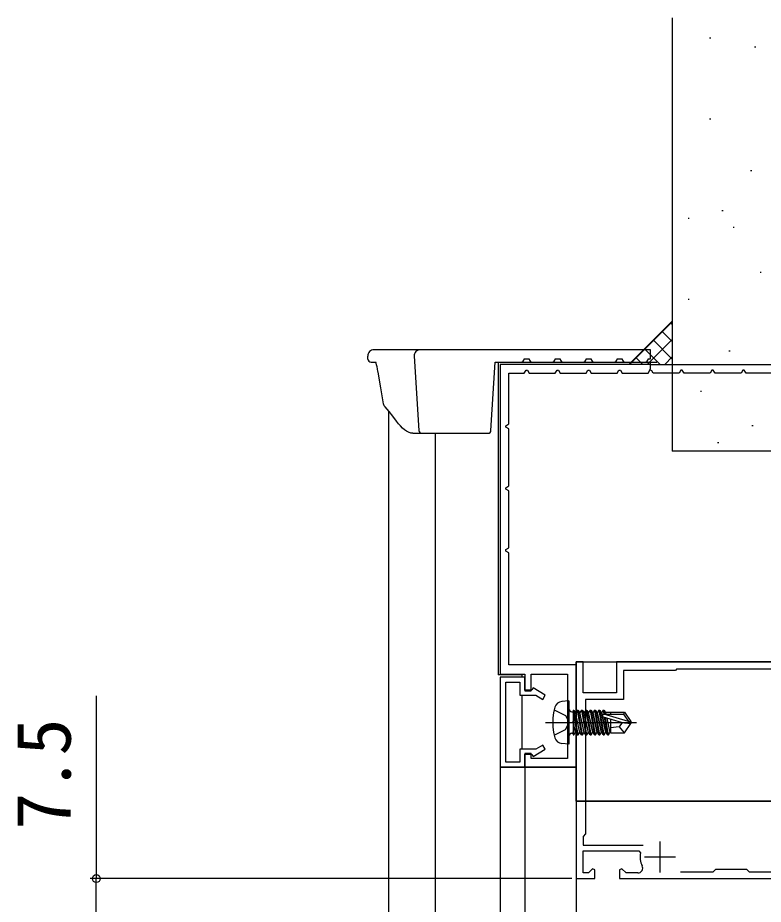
# Model space of a CAD drawing. Units: millimetres, scale not verified. Extents: x -525 to 525, y -783 to 779.
# Drawn here: x -233.1 to -112.7, y 215.4 to 358.6 of the extents above; entities that cross this region are included whole.
import ezdxf
from ezdxf.enums import TextEntityAlignment as Align

# ---------------------------------------------------------------- set-up
doc = ezdxf.new("R2010")
doc.units = ezdxf.units.MM
doc.header["$LTSCALE"] = 4
for name, color, linetype in [('0-3_YKK_11', 7, 'Continuous'), ('0-5_YKK_12', 2, 'Continuous'), ('0-6_YKK_13', 4, 'Continuous'), ('0-7_YKK_D', 6, 'Continuous'), ('0-9_YSS_K', 3, 'Continuous'), ('0-A_YSS_KE', 3, 'Continuous')]:
    doc.layers.add(name, color=color, linetype=linetype)
doc.styles.add('ＭＳ ゴシック', font='')
doc.styles.get('ＭＳ ゴシック').set_extended_font_data('MS Gothic')

msp = doc.modelspace()

# ---------------------------------------------------------------- linework, layer by layer
at = {"layer": '0-3_YKK_11'}
for p, q in [((-129.408, 225.589), (-129.408, 220.589)), ((-131.908, 223.089), (-126.908, 223.089))]:
    msp.add_line(p, q, dxfattribs=at)
for points in [[(-130.908, 302.59), (-155.208, 302.59), (-155.208, 252.59), (-151.208, 252.59), (-151.208, 249.89), (-150.208, 249.89), (-150.208, 252.59), (-144.308, 252.59), (-144.308, 238.99), (-150.208, 238.99), (-150.208, 239.79), (-151.208, 239.79), (-151.208, 237.59), (-142.908, 237.59), (-142.908, 254.09), (-153.808, 254.09), (-153.808, 272.186), (-154.308, 272.474), (-154.308, 272.705), (-153.808, 272.994), (-153.808, 282.186), (-154.308, 282.474), (-154.308, 282.705), (-153.808, 282.994), (-153.808, 292.186), (-154.308, 292.474), (-154.308, 292.705), (-153.808, 292.994), (-153.808, 301.19), (-151.312, 301.19), (-151.024, 301.69), (-150.793, 301.69), (-150.504, 301.19), (-146.312, 301.19), (-146.024, 301.69), (-145.793, 301.69), (-145.504, 301.19), (-141.312, 301.19), (-141.024, 301.69), (-140.793, 301.69)], [(-140.793, 301.69), (-140.504, 301.19), (-136.312, 301.19), (-136.024, 301.69), (-135.793, 301.69), (-135.504, 301.19), (-131.312, 301.19), (-130.908, 301.89), (-130.908, 302.59), (-90.908, 302.59)], [(-130.504, 301.19), (-130.735, 301.59), (-130.908, 301.69)], [(-111.312, 301.19), (-115.504, 301.19), (-115.793, 301.69), (-116.024, 301.69), (-116.312, 301.19), (-120.504, 301.19), (-120.793, 301.69), (-121.024, 301.69), (-121.312, 301.19), (-125.504, 301.19), (-125.793, 301.69), (-126.024, 301.69), (-126.312, 301.19), (-130.504, 301.19)], [(-96.708, 253.389), (-96.708, 254.589), (-136.408, 254.589), (-136.408, 249.589), (-141.808, 249.589), (-141.808, 254.589), (-142.908, 254.589), (-142.908, 219.589), (-139.908, 219.589), (-139.908, 220.99), (-140.278, 221.143), (-140.932, 220.489), (-141.808, 220.489), (-141.808, 224.089), (-132.837, 224.089), (-132.543, 223.729)], [(-126.061, 220.689), (-120.808, 220.689), (-120.408, 221.089), (-115.408, 221.089), (-115.008, 220.689), (-99.908, 220.689), (-99.908, 248.389), (-100.958, 248.389), (-100.958, 253.389), (-126.708, 253.389), (-126.908, 253.189), (-135.308, 253.189), (-135.308, 248.489), (-141.408, 248.489), (-141.408, 226.789), (-141.808, 226.389), (-141.808, 224.989), (-132.129, 224.989)], [(-132.98, 220.489), (-134.884, 220.489), (-135.538, 221.143), (-135.908, 220.99), (-135.908, 219.589)], [(-135.908, 219.589), (-95.008, 219.589), (-95.008, 220.689)]]:
    msp.add_lwpolyline(points, dxfattribs=at)
msp.add_lwpolyline([(-155.208, 252.09), (-155.208, 237.59), (-151.208, 237.59), (-151.208, 239.69), (-150.108, 239.69), (-149.893, 239.317), (-147.908, 240.462), (-148.308, 241.155), (-149.461, 240.49), (-152.008, 240.49), (-152.008, 238.39), (-154.308, 238.39), (-154.308, 251.29), (-152.008, 251.29), (-152.008, 249.19), (-149.461, 249.19), (-148.308, 248.525), (-147.908, 249.217), (-149.893, 250.363), (-150.108, 249.99), (-151.208, 249.99), (-151.208, 252.09)], close=True, dxfattribs=at)
for centre, radius, start, end in [((-129.408, 223.089), 3.2, 168.46306, 206.74369), ((-132.98, 221.289), 0.8, 269.99998, 26.74369)]:
    msp.add_arc(centre, radius, start, end, dxfattribs=at)
at = {"layer": '0-5_YKK_12'}
for p, q in [((-155.508, 302.99), (-129.908, 302.99)), ((-155.508, 302.99), (-155.508, 252.49)), ((-173.208, 295.105), (-173.208, 58.817)), ((-165.713, 291.489), (-165.713, 58.817)), ((-151.708, 252.49), (-155.508, 252.49)), ((-151.708, 252.49), (-151.708, 252.09)), ((-151.708, 249.19), (-151.708, 240.49)), ((-142.908, 237.59), (-151.708, 237.59)), ((-151.208, 237.59), (-151.208, 58.817)), ((-142.908, 237.59), (-142.875, 58.817)), ((-142.908, 232.089), (-61.908, 232.089)), ((-142.908, 232.089), (-142.908, 212.089))]:
    msp.add_line(p, q, dxfattribs=at)
msp.add_lwpolyline([(-151.708, 237.59), (-155.208, 237.59), (-155.208, 58.817)], dxfattribs=at)
at = {"layer": '0-6_YKK_13'}
for p, q in [((-173.501, 304.99), (-175.567, 304.99)), ((-168.067, 304.99), (-173.501, 304.99)), ((-130.908, 304.99), (-168.067, 304.99)), ((-130.908, 303.49), (-130.908, 304.99)), ((-176.537, 303.459), (-176.565, 303.929)), ((-169.065, 303.929), (-168.333, 291.959)), ((-151.308, 303.49), (-150.508, 303.49)), ((-146.308, 303.49), (-145.508, 303.49)), ((-141.308, 303.49), (-140.508, 303.49)), ((-136.308, 303.49), (-135.508, 303.49)), ((-131.308, 303.49), (-130.908, 303.49)), ((-176.038, 302.99), (-175.278, 302.99)), ((-156.683, 291.959), (-156.008, 302.99)), ((-156.009, 302.99), (-151.808, 302.99)), ((-150.008, 302.99), (-146.808, 302.99)), ((-145.008, 302.99), (-141.808, 302.99)), ((-140.008, 302.99), (-131.808, 302.99)), ((-130.908, 302.59), (-130.908, 302.99)), ((-174.909, 301.352), (-174.928, 301.467)), ((-169.279, 291.49), (-167.834, 291.49)), ((-167.834, 291.49), (-167.335, 291.49)), ((-167.335, 291.49), (-157.182, 291.49)), ((-144.106, 248.29), (-145.225, 248.192)), ((-144.106, 248.29), (-144.106, 241.29)), ((-143.606, 246.52), (-143.406, 246.52)), ((-143.406, 246.769), (-143.406, 242.811)), ((-143.406, 246.769), (-143.319, 246.769)), ((-142.619, 242.811), (-143.319, 246.769)), ((-143.319, 246.769), (-143.1, 246.39)), ((-143.1, 246.39), (-142.4, 243.19)), ((-143.012, 246.39), (-143.1, 246.39)), ((-142.793, 246.769), (-143.012, 246.39)), ((-142.312, 243.19), (-143.012, 246.39)), ((-142.793, 246.769), (-142.619, 246.769)), ((-141.919, 242.811), (-142.619, 246.769)), ((-142.619, 246.769), (-142.4, 246.39)), ((-142.4, 246.39), (-141.7, 243.19)), ((-142.312, 246.39), (-142.4, 246.39)), ((-142.093, 246.769), (-142.312, 246.39)), ((-141.612, 246.39), (-141.7, 246.39)), ((-141.393, 246.769), (-141.612, 246.39)), ((-140.912, 243.19), (-141.612, 246.39)), ((-141.393, 246.769), (-141.219, 246.769)), ((-141.393, 246.769), (-140.693, 242.811)), ((-141.219, 246.769), (-141, 246.39)), ((-140.519, 242.811), (-141.219, 246.769)), ((-141, 246.39), (-140.3, 243.19)), ((-140.912, 246.39), (-141, 246.39)), ((-140.693, 246.769), (-140.912, 246.39)), ((-140.212, 243.19), (-140.912, 246.39)), ((-140.693, 246.769), (-139.993, 242.811)), ((-140.693, 246.769), (-140.519, 246.769)), ((-140.519, 246.769), (-140.3, 246.39)), ((-139.819, 242.811), (-140.519, 246.769)), ((-140.3, 246.39), (-139.6, 243.19)), ((-140.212, 246.39), (-140.3, 246.39)), ((-139.993, 246.769), (-140.212, 246.39)), ((-139.512, 243.19), (-140.212, 246.39)), ((-139.993, 246.769), (-139.293, 242.811)), ((-139.993, 246.769), (-139.819, 246.769)), ((-139.819, 246.769), (-139.6, 246.39)), ((-139.119, 242.811), (-139.819, 246.769)), ((-139.6, 246.39), (-138.9, 243.19)), ((-139.512, 246.39), (-139.6, 246.39)), ((-139.293, 246.769), (-139.512, 246.39)), ((-138.812, 243.19), (-139.512, 246.39)), ((-139.293, 246.769), (-138.593, 242.811)), ((-139.293, 246.769), (-139.119, 246.769)), ((-139.119, 246.769), (-138.9, 246.39)), ((-138.419, 242.811), (-139.119, 246.769)), ((-138.9, 246.39), (-138.2, 243.19)), ((-138.812, 246.39), (-138.9, 246.39)), ((-138.593, 246.769), (-138.812, 246.39)), ((-138.112, 243.19), (-138.812, 246.39)), ((-138.593, 246.769), (-138.482, 246.139)), ((-138.593, 246.769), (-138.419, 246.769)), ((-138.307, 246.14), (-138.419, 246.769)), ((-137.406, 246.39), (-138.2, 246.39)), ((-137.406, 246.44), (-137.406, 246.14)), ((-135.118, 246.44), (-134.106, 244.94)), ((-147.859, 244.79), (-133.176, 244.79)), ((-135.612, 244.79), (-138.513, 245.649)), ((-138.389, 245.613), (-137.893, 242.811)), ((-137.719, 242.811), (-138.204, 245.558)), ((-138.005, 245.499), (-137.5, 243.19)), ((-137.406, 245.321), (-137.406, 243.14)), ((-135.612, 244.79), (-134.106, 244.79)), ((-135.612, 244.79), (-134.106, 244.64)), ((-135.311, 246.14), (-134.468, 244.94)), ((-134.468, 244.94), (-134.106, 244.94)), ((-134.106, 244.94), (-134.106, 244.64)), ((-143.406, 244.589), (-143.1, 243.19)), ((-136.006, 244.09), (-135.194, 243.14)), ((-135.118, 243.14), (-134.106, 244.64)), ((-143.606, 243.06), (-143.406, 243.06)), ((-143.319, 242.811), (-143.1, 243.19)), ((-143.012, 243.19), (-143.1, 243.19)), ((-142.619, 242.811), (-142.4, 243.19)), ((-142.312, 243.19), (-142.4, 243.19)), ((-142.093, 242.811), (-141.919, 242.811)), ((-141.919, 242.811), (-141.7, 243.19)), ((-141.612, 243.19), (-141.7, 243.19)), ((-141.219, 242.811), (-141, 243.19)), ((-140.912, 243.19), (-141, 243.19)), ((-140.693, 242.811), (-140.912, 243.19)), ((-140.693, 242.811), (-140.519, 242.811)), ((-140.519, 242.811), (-140.3, 243.19)), ((-140.212, 243.19), (-140.3, 243.19)), ((-139.993, 242.811), (-140.212, 243.19)), ((-139.993, 242.811), (-139.819, 242.811)), ((-139.819, 242.811), (-139.6, 243.19)), ((-139.512, 243.19), (-139.6, 243.19)), ((-139.293, 242.811), (-139.512, 243.19)), ((-139.293, 242.811), (-139.119, 242.811)), ((-139.119, 242.811), (-138.9, 243.19)), ((-138.812, 243.19), (-138.9, 243.19)), ((-138.593, 242.811), (-138.812, 243.19)), ((-138.593, 242.811), (-138.419, 242.811)), ((-138.419, 242.811), (-138.2, 243.19)), ((-138.112, 243.19), (-138.2, 243.19)), ((-137.893, 242.811), (-138.112, 243.19)), ((-137.893, 242.811), (-137.719, 242.811)), ((-137.719, 242.811), (-137.5, 243.19)), ((-137.412, 243.19), (-137.5, 243.19)), ((-137.406, 243.14), (-135.118, 243.14)), ((-144.106, 241.29), (-145.225, 241.388))]:
    msp.add_line(p, q, dxfattribs=at)
for points in [[(-174.928, 301.467), (-174.998, 301.881), (-175.068, 302.235), (-175.137, 302.544), (-175.202, 302.798), (-175.26, 302.99)], [(-174.044, 296.268), (-174.486, 298.813), (-174.909, 301.36)], [(-173.782, 295.764), (-173.911, 295.911), (-173.993, 296.085), (-174.036, 296.269)], [(-171.921, 293.458), (-172.502, 294.241), (-173.125, 295.009), (-173.789, 295.759)], [(-169.291, 291.5), (-169.638, 291.533), (-169.973, 291.653), (-170.302, 291.828), (-170.629, 292.058), (-170.956, 292.338), (-171.281, 292.666), (-171.605, 293.036), (-171.92, 293.466)], [(-146.469, 246.84), (-144.654, 245.935), (-144.045, 244.79)], [(-143.406, 246.275), (-142.793, 242.811), (-142.619, 242.811)], [(-142.793, 246.769), (-142.093, 242.811), (-142.312, 243.19)], [(-141.393, 242.811), (-141.612, 243.19), (-142.312, 246.39)], [(-142.093, 246.769), (-141.393, 242.811), (-141.219, 242.811), (-141.919, 246.769)], [(-142.093, 246.769), (-141.919, 246.769), (-141.7, 246.39), (-141, 243.19)], [(-138.419, 246.769), (-138.2, 246.39), (-138.145, 246.14)], [(-137.406, 246.44), (-135.118, 246.44), (-135.311, 246.14)], [(-146.469, 242.74), (-144.654, 243.645), (-144.045, 244.79)], [(-142.793, 242.811), (-143.012, 243.19), (-143.406, 244.991)], [(-134.468, 244.94), (-138.458, 246.14), (-135.311, 246.14)], [(-135.505, 244.79), (-136.006, 244.09), (-137.406, 243.95)], [(-143.406, 242.811), (-143.319, 242.811), (-143.406, 243.304)]]:
    msp.add_lwpolyline(points, dxfattribs=at)
msp.add_lwpolyline([(-142.908, 254.59), (-61.908, 254.59), (-61.908, 232.089), (-142.908, 232.089)], close=True, dxfattribs=at)
for centre, radius, start, end in [((-175.567, 303.99), 1, 90, 183.5), ((-168.067, 303.99), 1, 90, 183.5), ((-151.808, 303.49), 0.5, 356.5, 0), ((-150.008, 303.49), 0.5, 180, 183.5), ((-146.808, 303.49), 0.5, 356.5, 0), ((-145.008, 303.49), 0.5, 180, 183.5), ((-141.808, 303.49), 0.5, 356.5, 0), ((-140.008, 303.49), 0.5, 180, 183.5), ((-136.808, 303.49), 0.5, 356.5, 0), ((-135.008, 303.49), 0.5, 180, 183.5), ((-131.808, 303.49), 0.5, 356.5, 0), ((-176.038, 303.49), 0.5, 183.5, 270), ((-151.808, 303.49), 0.5, 270, 356.5), ((-150.008, 303.49), 0.5, 183.5, 270), ((-146.808, 303.49), 0.5, 270, 356.5), ((-145.008, 303.49), 0.5, 183.5, 270), ((-141.808, 303.49), 0.5, 270, 356.5), ((-140.008, 303.49), 0.5, 183.5, 270), ((-136.808, 303.49), 0.5, 270, 356.5), ((-135.008, 303.49), 0.5, 183.5, 270), ((-131.808, 303.49), 0.5, 270, 356.5), ((-167.834, 291.99), 0.5, 183.5, 270), ((-157.182, 291.99), 0.5, 270, 356.5), ((-145.112, 246.897), 1.3, 95, 164.11915), ((-137.706, 244.79), 9, 164.11915, 195.88085), ((-143.606, 247.02), 0.5, 180, 270), ((-138.458, 245.892), 0.248, 90, 257.19096), ((-145.112, 242.683), 1.3, 195.88085, 265), ((-143.606, 242.56), 0.5, 90, 180)]:
    msp.add_arc(centre, radius, start, end, dxfattribs=at)
at = {"layer": '0-7_YKK_D'}
for p, q in [((-220.396, 249.089), (-220.396, 219.589)), ((-143.608, 219.589), (-221.396, 219.589)), ((-220.396, 212.089), (-220.396, 219.589))]:
    msp.add_line(p, q, dxfattribs=at)
msp.add_circle((-220.396, 219.589), 0.637, dxfattribs=at)
at = {"layer": '0-9_YSS_K'}
for p, q in [((-121.404, 355.364), (-121.204, 355.364)), ((-114.135, 353.91), (-113.935, 353.91)), ((-121.404, 342.279), (-121.204, 342.279)), ((-114.789, 333.944), (-114.589, 333.944)), ((-119.414, 327.468), (-119.214, 327.468)), ((-124.872, 326.207), (-124.672, 326.207)), ((-117.603, 324.753), (-117.403, 324.753)), ((-113.242, 317.484), (-113.042, 317.484)), ((-124.872, 313.122), (-124.672, 313.122)), ((-127.408, 309.59), (-134.409, 302.589)), ((-134.293, 302.589), (-127.408, 309.473)), ((-127.408, 309.134), (-127.636, 309.362)), ((-127.408, 306.305), (-129.05, 307.947)), ((-131.464, 302.589), (-127.408, 306.645)), ((-127.408, 303.477), (-130.464, 306.533)), ((-129.349, 302.589), (-131.879, 305.119)), ((-132.177, 302.589), (-133.293, 303.705)), ((-128.635, 302.59), (-127.408, 303.816)), ((-118.257, 304.787), (-118.057, 304.787)), ((-122.882, 298.311), (-122.682, 298.311)), ((-114.556, 292.76), (-114.356, 292.76)), ((-120.107, 289.984), (-119.907, 289.984))]:
    msp.add_line(p, q, dxfattribs=at)
at = {"layer": '0-A_YSS_KE'}
for p in [(-127.408, 358.589), (-108.408, 288.59)]:
    msp.add_line(p, (-127.408, 288.59), dxfattribs=at)

# ---------------------------------------------------------------- texts
at = {"layer": '0-7_YKK_D', "style": 'ＭＳ ゴシック'}
msp.add_text('7.5', height=8.798, rotation=90, dxfattribs=at).set_placement((-221.896, 227.475), align=Align.BOTTOM_LEFT)

doc.saveas('drawing.dxf')
